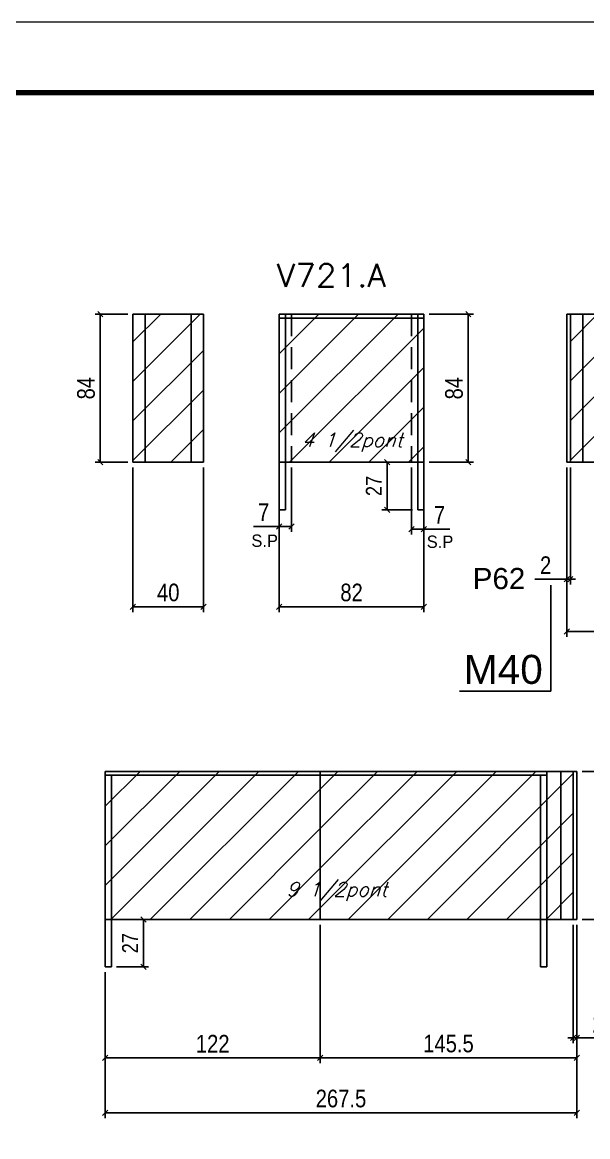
# Model space of a CAD drawing. Extents: x -20960 to -5926, y -2106 to 21915.
# Drawn here: x -8703 to -8382, y 14391 to 15024 of the extents above; entities that cross this region are included whole.
import ezdxf

# ---------------------------------------------------------------- set-up
doc = ezdxf.new("R2010")
doc.units = 0
doc.linetypes.add('DASHED', pattern=[0.75, 0.5, -0.25])
doc.linetypes.add('HIDDEN', pattern=[0.375, 0.25, -0.125])
for name, color, linetype in [('5', 5, 'Continuous'), ('COTA', 241, 'Continuous'), ('NOMENCLATURA', 7, 'Continuous'), ('Painéis', 200, 'Continuous'), ('Reaproveitamento', 251, 'Continuous'), ('SARR_2.2x7', 40, 'Continuous'), ('SARR_3.5x7', 81, 'Continuous'), ('texto', 7, 'Continuous')]:
    doc.layers.add(name, color=color, linetype=linetype)
for name, color, linetype, lineweight in [('Folhas', 255, 'Continuous', 9), ('SARRAFO DE PRESSAO', 251, 'DASHED', 9), ('Texto Seção', 7, 'Continuous', 15)]:
    doc.layers.add(name, color=color, linetype=linetype, lineweight=lineweight)
doc.styles.add('COTA TECNICA', font='techl___.ttf', dxfattribs={"height": 10})
doc.styles.add('COTA TECNICA-50', font='techl___.ttf', dxfattribs={"height": 9})
doc.styles.add('REGUA-120', font='ROMANS.shx', dxfattribs={"height": 15})
doc.styles.add('Romans', font='romans.shx')
doc.styles.add('ROMAS860', font='ROMAS860.SHX')
doc.styles.get("Standard").update_dxf_attribs({"font": 'arial.ttf'})
doc.dimstyles.new('COTA PAINEL-50', dxfattribs={"dimtxt": 9, "dimasz": 3, "dimexe": 3, "dimexo": 3, "dimgap": 3, "dimtad": 1, "dimdec": 1, "dimzin": 12, "dimdsep": 46, "dimtxsty": 'COTA TECNICA-50', "dimblk1": 'OBLIQUE', "dimblk2": 'OBLIQUE', "dimsah": 1, "dimcen": 0.9, "dimclrd": 4, "dimclre": 4, "dimclrt": 240, "dimadec": 1, "dimazin": 3, "dimtfac": 1, "dimtdec": 1, "dimtmove": 0, "dimatfit": 3, "dimfxl": 1, "dimtolj": 1, "dimtzin": 12, "dimarcsym": 0})
doc.dimstyles.new('PAINEL', dxfattribs={"dimtxt": 10, "dimasz": 3, "dimexe": 3, "dimexo": 3, "dimgap": 3, "dimtad": 1, "dimdec": 1, "dimzin": 12, "dimdsep": 46, "dimtxsty": 'COTA TECNICA', "dimblk1": 'OBLIQUE', "dimblk2": 'OBLIQUE', "dimsah": 1, "dimcen": 0.9, "dimclrd": 4, "dimclre": 4, "dimclrt": 240, "dimadec": 1, "dimazin": 3, "dimtfac": 1, "dimtdec": 1, "dimtmove": 0, "dimatfit": 3, "dimfxl": 1, "dimtolj": 1, "dimtzin": 12, "dimarcsym": 0})
pattern_1 = [(45, (-1625.5, -3445.725), (-11.22532, 11.22532), [])]
pattern_2 = [(45, (-1612, 1148.575), (-11.22532, 11.22532), [])]

# ---------------------------------------------------------------- blocks, each defined once
blk = doc.blocks.new('9999999999')
at = {"layer": 'Folhas'}
blk.add_lwpolyline([(98138.98, 34190.21), (99623.98, 34190.21), (99623.98, 35240.21), (98138.98, 35240.21)], close=True, dxfattribs=at)
at = {"layer": 'Folhas', "color": 30, "const_width": 3}
blk.add_lwpolyline([(98213.98, 34230.21), (99583.98, 34230.21), (99583.98, 35200.21), (98213.98, 35200.21)], close=True, dxfattribs=at)
blk = doc.blocks.new('_Oblique')
at = {"color": 0, "linetype": 'ByBlock', "lineweight": -2}
blk.add_line((-0.5, -0.5), (0.5, 0.5), dxfattribs=at)
blk = doc.blocks.new('*D794')
at = {"layer": 'COTA', "color": 4, "lineweight": -2, "ltscale": 25, "transparency": 16777216}
for p, q in [((-8393.85, 14771.26), (-8393.85, 14675.22)), ((-8147.85, 14744.26), (-8147.85, 14675.22)), ((-8393.85, 14678.22), (-8147.85, 14678.22))]:
    blk.add_line(p, q, dxfattribs=at)
at = {"layer": 'Defpoints', "color": 0, "ltscale": 25, "transparency": 16777216}
for p in [(-8393.85, 14774.26), (-8147.85, 14747.26), (-8147.85, 14678.22)]:
    blk.add_point(p, dxfattribs=at)
at = {"layer": 'COTA', "color": 4, "lineweight": -2, "ltscale": 25, "transparency": 16777216, "xscale": 3, "yscale": 3, "zscale": 3, "rotation": 180}
blk.add_blockref('_Oblique', (-8393.85, 14678.22), dxfattribs=at)
at = {"layer": 'COTA', "color": 4, "lineweight": -2, "ltscale": 25, "transparency": 16777216, "xscale": 3, "yscale": 3, "zscale": 3}
blk.add_blockref('_Oblique', (-8147.85, 14678.22), dxfattribs=at)
at = {"layer": 'COTA', "color": 240, "ltscale": 25, "transparency": 16777216, "insert": (-8270.85, 14686.33), "char_height": 10, "attachment_point": 5, "style": 'COTA TECNICA'}
blk.add_mtext('\\A1;246', dxfattribs=at)
blk = doc.blocks.new('*D797')
at = {"layer": 'COTA', "color": 4, "lineweight": -2, "ltscale": 25, "transparency": 16777216}
for p, q in [((-8388.23, 14511.76), (-8388.23, 14401.91)), ((-8655.73, 14484.76), (-8655.73, 14401.91)), ((-8655.73, 14404.91), (-8388.23, 14404.91))]:
    blk.add_line(p, q, dxfattribs=at)
at = {"layer": 'Defpoints', "color": 0, "ltscale": 25, "transparency": 16777216}
for p in [(-8388.23, 14514.76), (-8655.73, 14487.76), (-8388.23, 14404.91)]:
    blk.add_point(p, dxfattribs=at)
at = {"layer": 'COTA', "color": 4, "lineweight": -2, "ltscale": 25, "transparency": 16777216, "xscale": 3, "yscale": 3, "zscale": 3, "rotation": 180}
blk.add_blockref('_Oblique', (-8655.73, 14404.91), dxfattribs=at)
at = {"layer": 'COTA', "color": 4, "lineweight": -2, "ltscale": 25, "transparency": 16777216, "xscale": 3, "yscale": 3, "zscale": 3}
blk.add_blockref('_Oblique', (-8388.23, 14404.91), dxfattribs=at)
at = {"layer": 'COTA', "color": 240, "ltscale": 25, "transparency": 16777216, "insert": (-8521.98, 14413.02), "char_height": 10, "attachment_point": 5, "style": 'COTA TECNICA'}
blk.add_mtext('\\A1;267.5', dxfattribs=at)
blk = doc.blocks.new('*D798')
at = {"layer": 'COTA', "color": 4, "lineweight": -2, "ltscale": 25, "transparency": 16777216}
for p, q in [((-8533.73, 14511.76), (-8533.73, 14433.14)), ((-8655.73, 14484.76), (-8655.73, 14433.14)), ((-8655.73, 14436.14), (-8533.73, 14436.14))]:
    blk.add_line(p, q, dxfattribs=at)
at = {"layer": 'Defpoints', "color": 0, "ltscale": 25, "transparency": 16777216}
for p in [(-8533.73, 14514.76), (-8655.73, 14487.76), (-8533.73, 14436.14)]:
    blk.add_point(p, dxfattribs=at)
at = {"layer": 'COTA', "color": 4, "lineweight": -2, "ltscale": 25, "transparency": 16777216, "xscale": 3, "yscale": 3, "zscale": 3, "rotation": 180}
blk.add_blockref('_Oblique', (-8655.73, 14436.14), dxfattribs=at)
at = {"layer": 'COTA', "color": 4, "lineweight": -2, "ltscale": 25, "transparency": 16777216, "xscale": 3, "yscale": 3, "zscale": 3}
blk.add_blockref('_Oblique', (-8533.73, 14436.14), dxfattribs=at)
at = {"layer": 'COTA', "color": 240, "ltscale": 25, "transparency": 16777216, "insert": (-8594.73, 14444.2), "char_height": 10, "attachment_point": 5, "style": 'COTA TECNICA'}
blk.add_mtext('\\A1;122', dxfattribs=at)
blk = doc.blocks.new('*D799')
at = {"layer": 'COTA', "color": 4, "lineweight": -2, "ltscale": 25, "transparency": 16777216}
for p, q in [((-8533.73, 14511.76), (-8533.73, 14433.14)), ((-8388.23, 14511.76), (-8388.23, 14433.14)), ((-8533.73, 14436.14), (-8388.23, 14436.14))]:
    blk.add_line(p, q, dxfattribs=at)
at = {"layer": 'Defpoints', "color": 0, "ltscale": 25, "transparency": 16777216}
for p in [(-8533.73, 14514.76), (-8388.23, 14514.76), (-8388.23, 14436.14)]:
    blk.add_point(p, dxfattribs=at)
at = {"layer": 'COTA', "color": 4, "lineweight": -2, "ltscale": 25, "transparency": 16777216, "xscale": 3, "yscale": 3, "zscale": 3, "rotation": 180}
blk.add_blockref('_Oblique', (-8533.73, 14436.14), dxfattribs=at)
at = {"layer": 'COTA', "color": 4, "lineweight": -2, "ltscale": 25, "transparency": 16777216, "xscale": 3, "yscale": 3, "zscale": 3}
blk.add_blockref('_Oblique', (-8388.23, 14436.14), dxfattribs=at)
at = {"layer": 'COTA', "color": 240, "ltscale": 25, "transparency": 16777216, "insert": (-8460.98, 14444.25), "char_height": 10, "attachment_point": 5, "style": 'COTA TECNICA'}
blk.add_mtext('\\A1;145.5', dxfattribs=at)
blk = doc.blocks.new('*D800')
at = {"layer": 'COTA', "color": 4, "lineweight": -2, "ltscale": 25, "transparency": 16777216}
for p, q in [((-8390.23, 14511.76), (-8390.23, 14444.51)), ((-8388.23, 14511.76), (-8388.23, 14444.51)), ((-8390.23, 14447.51), (-8393.23, 14447.51)), ((-8390.23, 14447.51), (-8388.23, 14447.51)), ((-8388.23, 14447.51), (-8370.12, 14447.51))]:
    blk.add_line(p, q, dxfattribs=at)
at = {"layer": 'Defpoints', "color": 0, "ltscale": 25, "transparency": 16777216}
for p in [(-8390.23, 14514.76), (-8388.23, 14514.76), (-8388.23, 14447.51)]:
    blk.add_point(p, dxfattribs=at)
at = {"layer": 'COTA', "color": 4, "lineweight": -2, "ltscale": 25, "transparency": 16777216, "xscale": 3, "yscale": 3, "zscale": 3}
blk.add_blockref('_Oblique', (-8390.23, 14447.51), dxfattribs=at)
at = {"layer": 'COTA', "color": 4, "lineweight": -2, "ltscale": 25, "transparency": 16777216, "xscale": 3, "yscale": 3, "zscale": 3, "rotation": 180}
blk.add_blockref('_Oblique', (-8388.23, 14447.51), dxfattribs=at)
at = {"layer": 'COTA', "color": 240, "ltscale": 25, "transparency": 16777216, "insert": (-8376.17, 14455.51), "char_height": 10, "attachment_point": 5, "style": 'COTA TECNICA'}
blk.add_mtext('\\A1;2', dxfattribs=at)
blk = doc.blocks.new('*D820')
at = {"layer": 'COTA', "color": 4, "lineweight": -2, "ltscale": 25, "transparency": 16777216}
for p, q in [((-8481.96, 14771.26), (-8481.96, 14733.3)), ((-8474.96, 14771.26), (-8474.96, 14733.3)), ((-8481.96, 14736.3), (-8474.96, 14736.3)), ((-8474.96, 14736.3), (-8460.22, 14736.3))]:
    blk.add_line(p, q, dxfattribs=at)
at = {"layer": 'Defpoints', "color": 0, "ltscale": 25, "transparency": 16777216}
for p in [(-8481.96, 14774.26), (-8474.96, 14774.26), (-8474.96, 14736.3)]:
    blk.add_point(p, dxfattribs=at)
at = {"layer": 'COTA', "color": 4, "lineweight": -2, "ltscale": 25, "transparency": 16777216, "xscale": 3, "yscale": 3, "zscale": 3, "rotation": 180}
blk.add_blockref('_Oblique', (-8481.96, 14736.3), dxfattribs=at)
at = {"layer": 'COTA', "color": 4, "lineweight": -2, "ltscale": 25, "transparency": 16777216, "xscale": 3, "yscale": 3, "zscale": 3}
blk.add_blockref('_Oblique', (-8474.96, 14736.3), dxfattribs=at)
at = {"layer": 'COTA', "color": 240, "ltscale": 25, "transparency": 16777216, "insert": (-8466.09, 14744.37), "char_height": 10, "attachment_point": 5, "style": 'COTA TECNICA'}
blk.add_mtext('\\A1;7', dxfattribs=at)
blk = doc.blocks.new('*D821')
at = {"layer": 'COTA', "color": 4, "lineweight": -2, "ltscale": 25, "transparency": 16777216}
for p, q in [((-8556.96, 14771.26), (-8556.96, 14734.8)), ((-8549.96, 14771.26), (-8549.96, 14734.8)), ((-8556.96, 14737.8), (-8571.69, 14737.8)), ((-8549.96, 14737.8), (-8556.96, 14737.8))]:
    blk.add_line(p, q, dxfattribs=at)
at = {"layer": 'Defpoints', "color": 0, "ltscale": 25, "transparency": 16777216}
for p in [(-8556.96, 14774.26), (-8549.96, 14774.26), (-8556.96, 14737.8)]:
    blk.add_point(p, dxfattribs=at)
at = {"layer": 'COTA', "color": 4, "lineweight": -2, "ltscale": 25, "transparency": 16777216, "xscale": 3, "yscale": 3, "zscale": 3, "rotation": 180}
blk.add_blockref('_Oblique', (-8556.96, 14737.8), dxfattribs=at)
at = {"layer": 'COTA', "color": 4, "lineweight": -2, "ltscale": 25, "transparency": 16777216, "xscale": 3, "yscale": 3, "zscale": 3}
blk.add_blockref('_Oblique', (-8549.96, 14737.8), dxfattribs=at)
at = {"layer": 'COTA', "color": 240, "ltscale": 25, "transparency": 16777216, "insert": (-8565.82, 14745.87), "char_height": 10, "attachment_point": 5, "style": 'COTA TECNICA'}
blk.add_mtext('\\A1;7', dxfattribs=at)
blk = doc.blocks.new('*D803')
at = {"layer": 'COTA', "color": 4, "lineweight": -2, "ltscale": 25, "transparency": 16777216}
for p, q in [((-8556.96, 14744.26), (-8556.96, 14689.16)), ((-8474.96, 14744.26), (-8474.96, 14689.16)), ((-8474.96, 14692.16), (-8556.96, 14692.16))]:
    blk.add_line(p, q, dxfattribs=at)
at = {"layer": 'Defpoints', "color": 0, "ltscale": 25, "transparency": 16777216}
for p in [(-8556.96, 14747.26), (-8474.96, 14747.26), (-8556.96, 14692.16)]:
    blk.add_point(p, dxfattribs=at)
at = {"layer": 'COTA', "color": 4, "lineweight": -2, "ltscale": 25, "transparency": 16777216, "xscale": 3, "yscale": 3, "zscale": 3, "rotation": 180}
blk.add_blockref('_Oblique', (-8556.96, 14692.16), dxfattribs=at)
at = {"layer": 'COTA', "color": 4, "lineweight": -2, "ltscale": 25, "transparency": 16777216, "xscale": 3, "yscale": 3, "zscale": 3}
blk.add_blockref('_Oblique', (-8474.96, 14692.16), dxfattribs=at)
at = {"layer": 'COTA', "color": 240, "ltscale": 25, "transparency": 16777216, "insert": (-8515.96, 14700.26), "char_height": 10, "attachment_point": 5, "style": 'COTA TECNICA'}
blk.add_mtext('\\A1;82', dxfattribs=at)
blk = doc.blocks.new('*D822')
at = {"layer": 'COTA', "color": 4, "lineweight": -2, "ltscale": 25, "transparency": 16777216}
for p, q in [((-8471.96, 14858.26), (-8446.73, 14858.26)), ((-8449.73, 14774.26), (-8449.73, 14858.26)), ((-8471.96, 14774.26), (-8446.73, 14774.26))]:
    blk.add_line(p, q, dxfattribs=at)
at = {"layer": 'Defpoints', "color": 0, "ltscale": 25, "transparency": 16777216}
for p in [(-8474.96, 14858.26), (-8449.73, 14858.26), (-8474.96, 14774.26)]:
    blk.add_point(p, dxfattribs=at)
at = {"layer": 'COTA', "color": 4, "lineweight": -2, "ltscale": 25, "transparency": 16777216, "xscale": 3, "yscale": 3, "zscale": 3}
for p, rotation in [((-8449.73, 14858.26), 90), ((-8449.73, 14774.26), 270)]:
    blk.add_blockref('_Oblique', p, dxfattribs=dict(at, rotation=rotation))
at = {"layer": 'COTA', "color": 240, "ltscale": 25, "transparency": 16777216, "insert": (-8457.82, 14816.26), "char_height": 10, "attachment_point": 5, "rotation": 90, "style": 'COTA TECNICA'}
blk.add_mtext('\\A1;84', dxfattribs=at)
blk = doc.blocks.new('*D804')
at = {"layer": 'COTA', "color": 4, "lineweight": -2, "ltscale": 25, "transparency": 16777216}
for p, q in [((-8393.85, 14771.26), (-8393.85, 14704.8)), ((-8391.85, 14771.26), (-8391.85, 14704.8)), ((-8393.85, 14707.8), (-8411.96, 14707.8)), ((-8391.85, 14707.8), (-8393.85, 14707.8)), ((-8391.85, 14707.8), (-8388.85, 14707.8))]:
    blk.add_line(p, q, dxfattribs=at)
at = {"layer": 'Defpoints', "color": 0, "ltscale": 25, "transparency": 16777216}
for p in [(-8393.85, 14774.26), (-8391.85, 14774.26), (-8393.85, 14707.8)]:
    blk.add_point(p, dxfattribs=at)
at = {"layer": 'COTA', "color": 4, "lineweight": -2, "ltscale": 25, "transparency": 16777216, "xscale": 3, "yscale": 3, "zscale": 3}
blk.add_blockref('_Oblique', (-8393.85, 14707.8), dxfattribs=at)
at = {"layer": 'COTA', "color": 4, "lineweight": -2, "ltscale": 25, "transparency": 16777216, "xscale": 3, "yscale": 3, "zscale": 3, "rotation": 180}
blk.add_blockref('_Oblique', (-8391.85, 14707.8), dxfattribs=at)
at = {"layer": 'COTA', "color": 240, "ltscale": 25, "transparency": 16777216, "insert": (-8405.9, 14715.8), "char_height": 10, "attachment_point": 5, "style": 'COTA TECNICA'}
blk.add_mtext('\\A1;2', dxfattribs=at)
blk = doc.blocks.new('*D806')
at = {"layer": 'COTA', "color": 4, "lineweight": -2, "ltscale": 25, "transparency": 16777216}
for p, q in [((-8639.97, 14771.26), (-8639.97, 14689.16)), ((-8599.97, 14771.26), (-8599.97, 14689.16)), ((-8639.97, 14692.16), (-8599.97, 14692.16))]:
    blk.add_line(p, q, dxfattribs=at)
at = {"layer": 'Defpoints', "color": 0, "ltscale": 25, "transparency": 16777216}
for p in [(-8639.97, 14774.26), (-8599.97, 14774.26), (-8599.97, 14692.16)]:
    blk.add_point(p, dxfattribs=at)
at = {"layer": 'COTA', "color": 4, "lineweight": -2, "ltscale": 25, "transparency": 16777216, "xscale": 3, "yscale": 3, "zscale": 3, "rotation": 180}
blk.add_blockref('_Oblique', (-8639.97, 14692.16), dxfattribs=at)
at = {"layer": 'COTA', "color": 4, "lineweight": -2, "ltscale": 25, "transparency": 16777216, "xscale": 3, "yscale": 3, "zscale": 3}
blk.add_blockref('_Oblique', (-8599.97, 14692.16), dxfattribs=at)
at = {"layer": 'COTA', "color": 240, "ltscale": 25, "transparency": 16777216, "insert": (-8619.97, 14700.26), "char_height": 10, "attachment_point": 5, "style": 'COTA TECNICA'}
blk.add_mtext('\\A1;40', dxfattribs=at)
blk = doc.blocks.new('*D807')
at = {"layer": 'COTA', "color": 4, "lineweight": -2, "ltscale": 25, "transparency": 16777216}
for p, q in [((-8642.97, 14858.26), (-8661.49, 14858.26)), ((-8658.49, 14774.26), (-8658.49, 14858.26)), ((-8642.97, 14774.26), (-8661.49, 14774.26))]:
    blk.add_line(p, q, dxfattribs=at)
at = {"layer": 'Defpoints', "color": 0, "ltscale": 25, "transparency": 16777216}
for p in [(-8658.49, 14858.26), (-8639.97, 14858.26), (-8639.97, 14774.26)]:
    blk.add_point(p, dxfattribs=at)
at = {"layer": 'COTA', "color": 4, "lineweight": -2, "ltscale": 25, "transparency": 16777216, "xscale": 3, "yscale": 3, "zscale": 3}
for p, rotation in [((-8658.49, 14858.26), 90), ((-8658.49, 14774.26), 270)]:
    blk.add_blockref('_Oblique', p, dxfattribs=dict(at, rotation=rotation))
at = {"layer": 'COTA', "color": 240, "ltscale": 25, "transparency": 16777216, "insert": (-8666.58, 14816.26), "char_height": 10, "attachment_point": 5, "rotation": 90, "style": 'COTA TECNICA'}
blk.add_mtext('\\A1;84', dxfattribs=at)
blk = doc.blocks.new('*D824')
at = {"layer": 'COTA', "color": 4, "lineweight": -2, "ltscale": 25, "transparency": 16777216}
for p, q in [((-8385.23, 14598.76), (-8356.51, 14598.76)), ((-8359.51, 14514.76), (-8359.51, 14598.76)), ((-8385.23, 14514.76), (-8356.51, 14514.76))]:
    blk.add_line(p, q, dxfattribs=at)
at = {"layer": 'Defpoints', "color": 0, "ltscale": 25, "transparency": 16777216}
for p in [(-8388.23, 14598.76), (-8359.51, 14598.76), (-8388.23, 14514.76)]:
    blk.add_point(p, dxfattribs=at)
at = {"layer": 'COTA', "color": 4, "lineweight": -2, "ltscale": 25, "transparency": 16777216, "xscale": 3, "yscale": 3, "zscale": 3}
for p, rotation in [((-8359.51, 14598.76), 90), ((-8359.51, 14514.76), 270)]:
    blk.add_blockref('_Oblique', p, dxfattribs=dict(at, rotation=rotation))
at = {"layer": 'COTA', "color": 240, "ltscale": 25, "transparency": 16777216, "insert": (-8367.6, 14556.76), "char_height": 10, "attachment_point": 5, "rotation": 90, "style": 'COTA TECNICA'}
blk.add_mtext('\\A1;84', dxfattribs=at)
blk = doc.blocks.new('*D830')
at = {"layer": 'COTA', "color": 4, "lineweight": -2, "transparency": 16777216}
for p, q in [((-8649.23, 14514.76), (-8631.08, 14514.76)), ((-8634.08, 14487.76), (-8634.08, 14514.76)), ((-8649.23, 14487.76), (-8631.08, 14487.76))]:
    blk.add_line(p, q, dxfattribs=at)
at = {"layer": 'Defpoints', "color": 0, "transparency": 16777216}
for p in [(-8652.23, 14514.76), (-8634.08, 14514.76), (-8652.23, 14487.76)]:
    blk.add_point(p, dxfattribs=at)
at = {"layer": 'COTA', "color": 4, "lineweight": -2, "transparency": 16777216, "xscale": 3, "yscale": 3, "zscale": 3}
for p, rotation in [((-8634.08, 14514.76), 90), ((-8634.08, 14487.76), 270)]:
    blk.add_blockref('_Oblique', p, dxfattribs=dict(at, rotation=rotation))
at = {"layer": 'COTA', "color": 240, "transparency": 16777216, "insert": (-8641.64, 14501.26), "char_height": 9, "attachment_point": 5, "rotation": 90, "style": 'COTA TECNICA-50'}
blk.add_mtext('\\A1;27', dxfattribs=at)
blk = doc.blocks.new('*D832')
at = {"layer": 'COTA', "color": 4, "lineweight": -2, "transparency": 16777216}
for p, q in [((-8481.46, 14774.26), (-8498.78, 14774.26)), ((-8495.78, 14774.26), (-8495.78, 14747.26)), ((-8481.46, 14747.26), (-8498.78, 14747.26))]:
    blk.add_line(p, q, dxfattribs=at)
at = {"layer": 'Defpoints', "color": 0, "transparency": 16777216}
for p in [(-8478.46, 14774.26), (-8495.78, 14747.26), (-8478.46, 14747.26)]:
    blk.add_point(p, dxfattribs=at)
at = {"layer": 'COTA', "color": 4, "lineweight": -2, "transparency": 16777216, "xscale": 3, "yscale": 3, "zscale": 3}
for p, rotation in [((-8495.78, 14774.26), 90), ((-8495.78, 14747.26), 270)]:
    blk.add_blockref('_Oblique', p, dxfattribs=dict(at, rotation=rotation))
at = {"layer": 'COTA', "color": 240, "transparency": 16777216, "insert": (-8503.34, 14760.76), "char_height": 9, "attachment_point": 5, "rotation": 90, "style": 'COTA TECNICA-50'}
blk.add_mtext('\\A1;27', dxfattribs=at)

msp = doc.modelspace()

# ---------------------------------------------------------------- hatches: boundary and pattern name
at = {"layer": 'Reaproveitamento'}
h = msp.add_hatch(dxfattribs=at)
h.set_pattern_fill('ANSI31', color=256, scale=5)
h.set_pattern_definition(pattern_2)
h.paths.add_polyline_path([(-8599.97, 14858.26), (-8639.97, 14858.26), (-8639.97, 14774.26), (-8599.97, 14774.26)])
h = msp.add_hatch(dxfattribs=at)
h.set_pattern_fill('ANSI31', color=256, scale=5)
h.set_pattern_definition(pattern_2)
h.paths.add_polyline_path([(-8474.96, 14858.26), (-8556.96, 14858.26), (-8556.96, 14774.26), (-8474.96, 14774.26)])
h = msp.add_hatch(dxfattribs=at)
h.set_pattern_fill('ANSI31', color=256, scale=5)
h.set_pattern_definition(pattern_1)
h.paths.add_polyline_path([(-8147.85, 14774.26), (-8147.85, 14858.26), (-8391.85, 14858.26), (-8391.85, 14774.26)])
h = msp.add_hatch(dxfattribs=at)
h.set_pattern_fill('ANSI31', color=256, scale=5)
h.set_pattern_definition(pattern_1)
h.paths.add_polyline_path([(-8533.73, 14514.76), (-8533.73, 14598.76), (-8655.73, 14598.76), (-8655.73, 14514.76)])
h = msp.add_hatch(dxfattribs=at)
h.set_pattern_fill('ANSI31', color=256, scale=5)
h.set_pattern_definition(pattern_1)
h.paths.add_polyline_path([(-8390.23, 14514.76), (-8390.23, 14598.76), (-8533.73, 14598.76), (-8533.73, 14514.76)])

# ---------------------------------------------------------------- linework, layer by layer
at = {"layer": 'NOMENCLATURA', "linetype": 'Continuous'}
for p, q in [((-8402.9, 14644.21), (-8402.9, 14704.55)), ((-8454.81, 14644.21), (-8402.9, 14644.21))]:
    msp.add_line(p, q, dxfattribs=at)
at = {"layer": 'Painéis', "ltscale": 25}
for p, q in [((-8599.97, 14858.26), (-8639.97, 14858.26)), ((-8639.97, 14858.26), (-8639.97, 14774.26)), ((-8599.97, 14774.26), (-8599.97, 14858.26)), ((-8556.96, 14858.26), (-8474.96, 14858.26)), ((-8556.96, 14858.26), (-8556.96, 14774.26)), ((-8474.96, 14858.26), (-8474.96, 14774.26)), ((-8393.85, 14774.26), (-8393.85, 14858.26)), ((-8391.85, 14774.26), (-8391.85, 14858.26)), ((-8599.97, 14774.26), (-8639.97, 14774.26)), ((-8556.96, 14774.26), (-8474.96, 14774.26)), ((-8655.73, 14514.76), (-8655.73, 14598.76)), ((-8533.73, 14514.76), (-8533.73, 14598.76)), ((-8390.23, 14514.76), (-8390.23, 14598.76)), ((-8388.23, 14514.76), (-8388.23, 14598.76))]:
    msp.add_line(p, q, dxfattribs=at)
at = {"layer": 'Painéis'}
for p, q in [((-8393.85, 14858.26), (-7703.85, 14858.26)), ((-8393.85, 14774.26), (-7703.85, 14774.26)), ((-8655.73, 14598.76), (-8388.23, 14598.76)), ((-8655.73, 14514.76), (-8388.23, 14514.76))]:
    msp.add_line(p, q, dxfattribs=at)
at = {"layer": 'SARR_2.2x7', "linetype": 'Continuous'}
for p, q in [((-8632.97, 14858.26), (-8632.97, 14774.26)), ((-8606.97, 14774.26), (-8606.97, 14858.26)), ((-8384.85, 14858.26), (-8384.85, 14774.26)), ((-8556.96, 14856.06), (-8474.96, 14856.06)), ((-8405.23, 14596.56), (-8655.73, 14596.56)), ((-8397.23, 14598.76), (-8397.23, 14514.76))]:
    msp.add_line(p, q, dxfattribs=at)
at = {"layer": 'SARR_2.2x7', "linetype": 'HIDDEN', "ltscale": 50}
for p, q in [((-8549.96, 14858.26), (-8549.96, 14774.26)), ((-8481.96, 14858.26), (-8481.96, 14774.26))]:
    msp.add_line(p, q, dxfattribs=at)
at = {"layer": 'SARR_3.5x7'}
for p, q in [((-8553.46, 14858.26), (-8553.46, 14747.26)), ((-8478.46, 14858.26), (-8478.46, 14747.26)), ((-8556.96, 14774.26), (-8556.96, 14747.26)), ((-8474.96, 14774.26), (-8474.96, 14747.26)), ((-8553.46, 14747.26), (-8556.96, 14747.26)), ((-8478.46, 14747.26), (-8474.96, 14747.26)), ((-8652.23, 14596.56), (-8652.23, 14487.76)), ((-8408.73, 14596.56), (-8408.73, 14487.76)), ((-8405.23, 14598.76), (-8405.23, 14487.76)), ((-8655.73, 14514.76), (-8655.73, 14487.76)), ((-8655.73, 14487.76), (-8652.23, 14487.76))]:
    msp.add_line(p, q, dxfattribs=at)
at = {"layer": 'SARR_3.5x7', "ltscale": 25}
for p, q in [((-8652.23, 14487.76), (-8655.73, 14487.76)), ((-8405.23, 14487.76), (-8408.73, 14487.76))]:
    msp.add_line(p, q, dxfattribs=at)

# ---------------------------------------------------------------- block references
at = {"layer": 'SARRAFO DE PRESSAO', "color": 6, "linetype": 'ByBlock'}
msp.add_blockref('9999999999', (-107162.48, -20216.26), dxfattribs=at)

# ---------------------------------------------------------------- texts
at = {"layer": '5', "linetype": 'Continuous'}
msp.add_text('P62', height=12, rotation=0.00004, dxfattribs=at).set_placement((-8447.23, 14702.22))
at = {"layer": 'NOMENCLATURA', "linetype": 'Continuous'}
msp.add_text('M40', height=16.5, rotation=360, dxfattribs=at).set_placement((-8452.3, 14648.41))
at = {"layer": 'texto', "color": 2, "char_height": 8, "attachment_point": 5, "style": 'Romans'}
for s, insert in [('{\\Q19;\\C256;4 1/2pont}', (-8515.61, 14785.55)), ('{\\Q19;\\C256;9 1/2pont}', (-8524.33, 14530.51))]:
    msp.add_mtext(s, dxfattribs=dict(at, insert=insert))
at = {"layer": 'texto', "color": 4, "char_height": 7, "attachment_point": 5, "style": 'ROMAS860'}
for insert in [(-8565.27, 14729.66), (-8465.79, 14729.07)]:
    msp.add_mtext('S.P', dxfattribs=dict(at, insert=insert))
at = {"layer": 'Texto Seção', "style": 'REGUA-120', "width": 1.05}
msp.add_text('V721.A', height=13, dxfattribs=at).set_placement((-8558.43, 14873.75))

# ---------------------------------------------------------------- dimensions: what is measured, and where the dimension line sits
at = {"layer": 'COTA', "ltscale": 25}
for base, p1, p2, picture, middle in [((-8658.49, 14858.26), (-8639.97, 14774.26), (-8639.97, 14858.26), '*D807', (-8666.58, 14816.26)), ((-8449.73, 14858.26), (-8474.96, 14774.26), (-8474.96, 14858.26), '*D822', (-8457.82, 14816.26))]:
    dim = msp.add_linear_dim(base=base, p1=p1, p2=p2, angle=90, dimstyle='PAINEL', dxfattribs=at)
    dim.commit()
    dim.dimension.update_dxf_attribs({"geometry": picture, "text_midpoint": middle})
for base, p1, p2, picture, middle in [((-8599.97, 14692.16), (-8639.97, 14774.26), (-8599.97, 14774.26), '*D806', (-8619.97, 14700.26)), ((-8556.96, 14737.8), (-8549.96, 14774.26), (-8556.96, 14774.26), '*D821', (-8565.82, 14745.87)), ((-8474.96, 14736.3), (-8481.96, 14774.26), (-8474.96, 14774.26), '*D820', (-8466.09, 14744.37)), ((-8393.85, 14707.8), (-8391.85, 14774.26), (-8393.85, 14774.26), '*D804', (-8405.9, 14715.8)), ((-8147.85, 14678.22), (-8393.85, 14774.26), (-8147.85, 14747.26), '*D794', (-8270.85, 14686.33)), ((-8556.96, 14692.16), (-8474.96, 14747.26), (-8556.96, 14747.26), '*D803', (-8515.96, 14700.26)), ((-8388.23, 14404.91), (-8655.73, 14487.76), (-8388.23, 14514.76), '*D797', (-8521.98, 14413.02)), ((-8533.73, 14436.14), (-8655.73, 14487.76), (-8533.73, 14514.76), '*D798', (-8594.73, 14444.2)), ((-8388.23, 14447.51), (-8390.23, 14514.76), (-8388.23, 14514.76), '*D800', (-8376.17, 14455.51))]:
    dim = msp.add_linear_dim(base=base, p1=p1, p2=p2, dimstyle='PAINEL', dxfattribs=at)
    dim.commit()
    dim.dimension.update_dxf_attribs({"geometry": picture, "text_midpoint": middle})
at = {"layer": 'COTA'}
for base, p1, p2, picture, middle in [((-8495.78, 14747.26), (-8478.46, 14774.26), (-8478.46, 14747.26), '*D832', (-8503.34, 14760.76)), ((-8634.08, 14514.76), (-8652.23, 14487.76), (-8652.23, 14514.76), '*D830', (-8641.64, 14501.26))]:
    dim = msp.add_linear_dim(base=base, p1=p1, p2=p2, angle=90, dimstyle='COTA PAINEL-50', dxfattribs=at)
    dim.commit()
    dim.dimension.update_dxf_attribs({"geometry": picture, "text_midpoint": middle})
at = {"layer": 'COTA', "ltscale": 25}
dim = msp.add_linear_dim(base=(-8359.51, 14598.76), p1=(-8388.23, 14514.76), p2=(-8388.23, 14598.76), angle=90, dimstyle='PAINEL', override={"dimtmove": 1}, dxfattribs=at)
dim.commit()
dim.dimension.update_dxf_attribs({"geometry": '*D824', "text_midpoint": (-8367.6, 14556.76)})
dim = msp.add_linear_dim(base=(-8388.23, 14436.14), p1=(-8533.73, 14514.76), p2=(-8388.23, 14514.76), dimstyle='PAINEL', override={"dimtmove": 1}, dxfattribs=at)
dim.commit()
dim.dimension.update_dxf_attribs({"geometry": '*D799', "text_midpoint": (-8460.98, 14444.25)})

doc.saveas('drawing.dxf')
